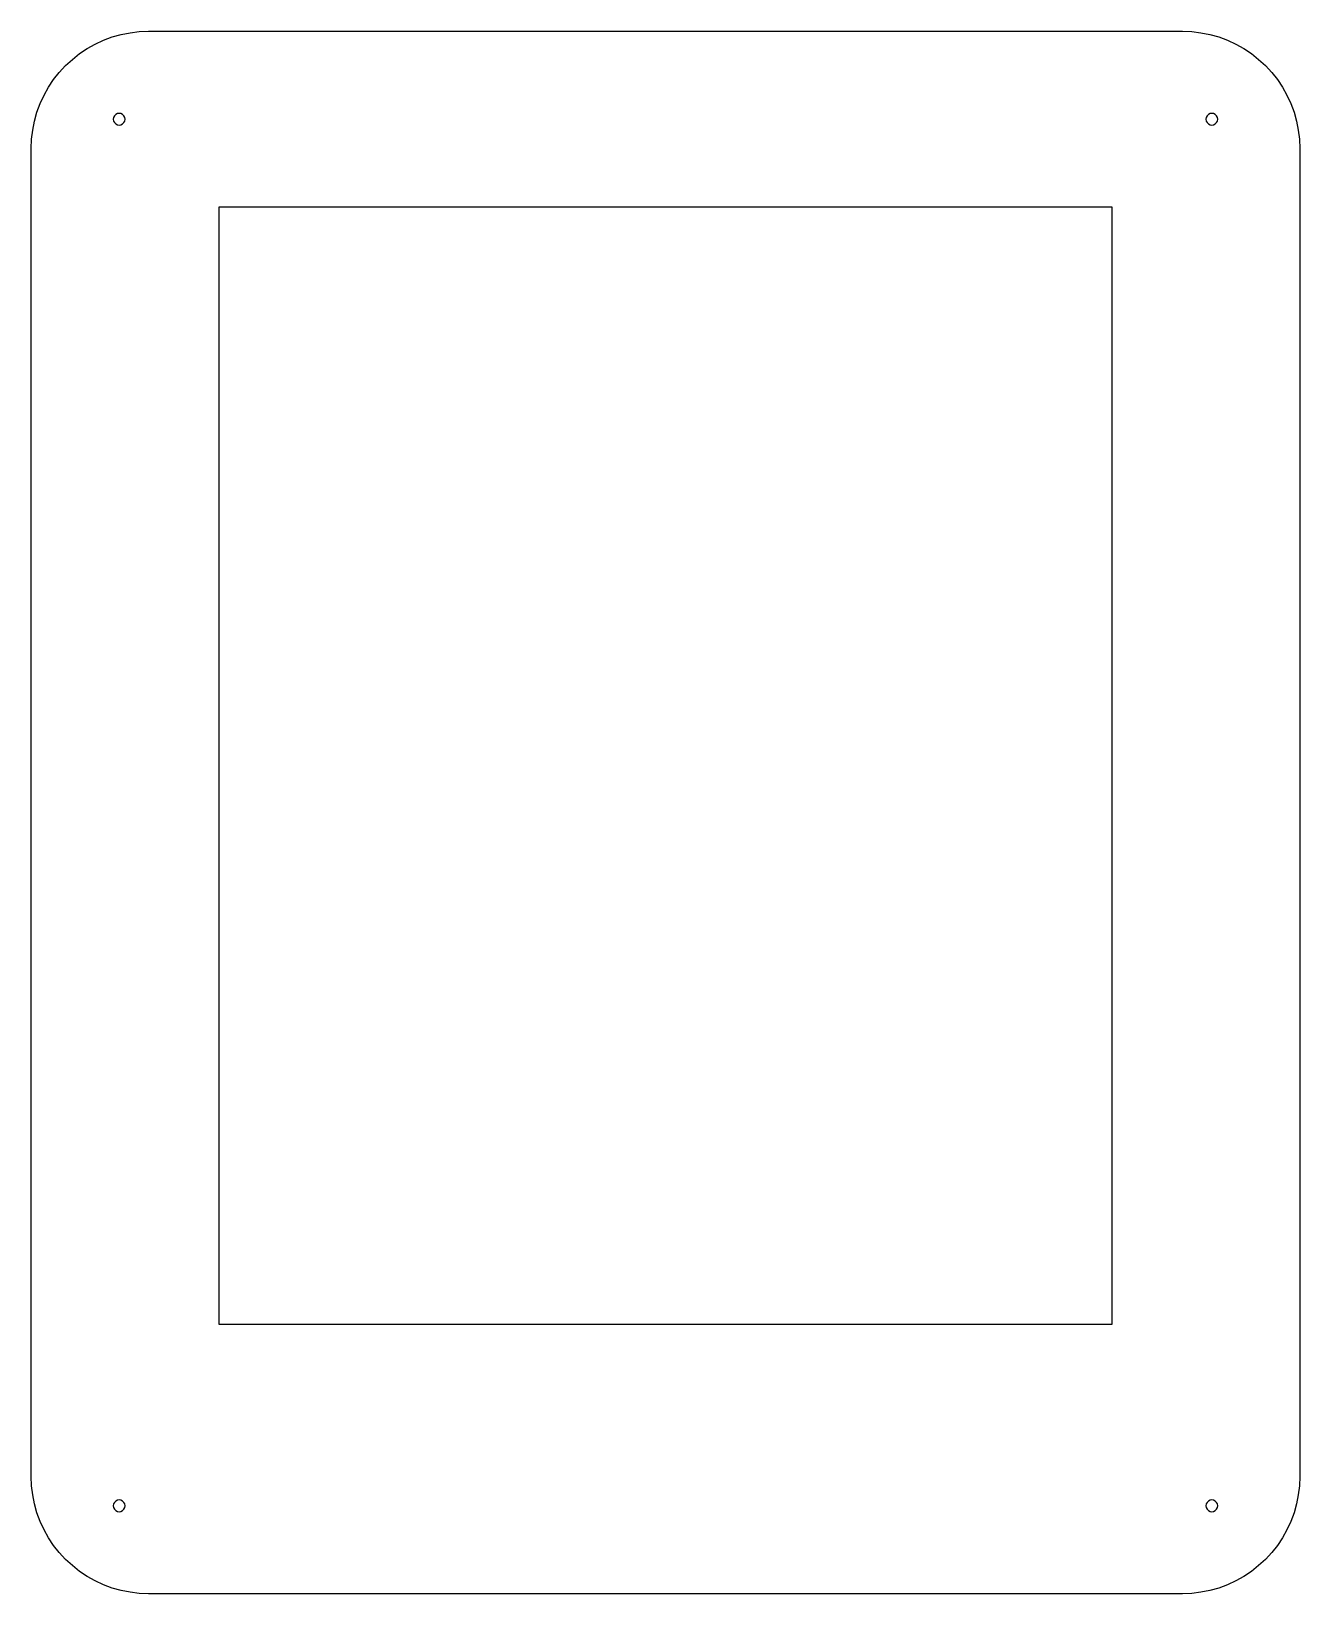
# Model space of a CAD drawing. Extents: x 0 to 108, y 0 to 134.
import ezdxf

# ---------------------------------------------------------------- set-up
doc = ezdxf.new("R2010")
doc.units = 0
doc.layers.get('0').update_dxf_attribs({"linetype": 'CONTINUOUS'})

msp = doc.modelspace()

# ---------------------------------------------------------------- linework, layer by layer
at = {"color": 0}
for p, q in [((7.00458, 133.119), (7.76111, 133.331)), ((7.76111, 133.331), (8.53006, 133.484)), ((8.53006, 133.484), (9.31002, 133.578)), ((9.31002, 133.578), (10.0955, 133.608)), ((10.0955, 133.608), (98.2969, 133.608)), ((98.2969, 133.608), (99.0808, 133.578)), ((99.0808, 133.578), (99.8608, 133.484)), ((99.8608, 133.484), (100.63, 133.331)), ((100.63, 133.331), (101.387, 133.119)), ((4.21816, 131.698), (4.86999, 132.135)), ((4.86999, 132.135), (5.55487, 132.518)), ((5.55487, 132.518), (6.26869, 132.846)), ((6.26869, 132.846), (7.00458, 133.119)), ((101.387, 133.119), (102.122, 132.846)), ((102.122, 132.846), (102.836, 132.518)), ((102.836, 132.518), (103.521, 132.135)), ((103.521, 132.135), (104.174, 131.698)), ((2.49011, 130.102), (3.02341, 130.679)), ((3.02341, 130.679), (3.6008, 131.213)), ((3.6008, 131.213), (4.21816, 131.698)), ((104.174, 131.698), (104.79, 131.213)), ((104.79, 131.213), (105.368, 130.679)), ((105.368, 130.679), (105.901, 130.102)), ((1.56821, 128.833), (2.00504, 129.485)), ((2.00504, 129.485), (2.49011, 130.102)), ((105.901, 130.102), (106.386, 129.485)), ((106.386, 129.485), (106.823, 128.833)), ((0.857141, 127.434), (1.18511, 128.148)), ((1.18511, 128.148), (1.56821, 128.833)), ((106.823, 128.833), (107.206, 128.148)), ((107.206, 128.148), (107.534, 127.434)), ((0.372071, 125.942), (0.584288, 126.698)), ((0.584288, 126.698), (0.857141, 127.434)), ((7.59576, 126.607), (7.44001, 126.584)), ((7.7501, 126.584), (7.59576, 126.607)), ((100.797, 126.607), (100.641, 126.584)), ((100.951, 126.584), (100.797, 126.607)), ((107.534, 127.434), (107.807, 126.698)), ((107.807, 126.698), (108.019, 125.942)), ((0.219108, 125.173), (0.372071, 125.942)), ((7.11895, 126.263), (7.09553, 126.107)), ((7.09553, 126.107), (7.11895, 125.953)), ((7.1906, 126.402), (7.11895, 126.263)), ((7.11895, 125.953), (7.1906, 125.815)), ((7.30084, 126.512), (7.1906, 126.402)), ((7.1906, 125.815), (7.30084, 125.703)), ((7.44001, 126.584), (7.30084, 126.512)), ((7.30084, 125.703), (7.44001, 125.632)), ((7.44001, 125.632), (7.59576, 125.607)), ((7.59576, 125.607), (7.7501, 125.632)), ((7.8879, 126.512), (7.7501, 126.584)), ((7.7501, 125.632), (7.8879, 125.703)), ((7.99952, 126.402), (7.8879, 126.512)), ((7.8879, 125.703), (7.99952, 125.815)), ((8.07117, 126.263), (7.99952, 126.402)), ((7.99952, 125.815), (8.07117, 125.953)), ((8.09597, 126.107), (8.07117, 126.263)), ((8.07117, 125.953), (8.09597, 126.107)), ((100.32, 126.263), (100.296, 126.107)), ((100.296, 126.107), (100.32, 125.953)), ((100.391, 126.402), (100.32, 126.263)), ((100.32, 125.953), (100.391, 125.815)), ((100.503, 126.512), (100.391, 126.402)), ((100.391, 125.815), (100.503, 125.703)), ((100.641, 126.584), (100.503, 126.512)), ((100.503, 125.703), (100.641, 125.632)), ((100.641, 125.632), (100.797, 125.607)), ((100.797, 125.607), (100.951, 125.632)), ((101.09, 126.512), (100.951, 126.584)), ((100.951, 125.632), (101.09, 125.703)), ((101.2, 126.402), (101.09, 126.512)), ((101.09, 125.703), (101.2, 125.815)), ((101.272, 126.263), (101.2, 126.402)), ((101.2, 125.815), (101.272, 125.953)), ((101.297, 126.107), (101.272, 126.263)), ((101.272, 125.953), (101.297, 126.107)), ((108.019, 125.942), (108.172, 125.173)), ((0.095085, 123.607), (0.125402, 124.393)), ((0.125402, 124.393), (0.219108, 125.173)), ((108.172, 125.173), (108.266, 124.393)), ((108.266, 124.393), (108.296, 123.607)), ((0.095085, 10.3573), (0.095085, 123.607)), ((108.296, 123.607), (108.296, 10.356)), ((16.0941, 118.608), (16.0941, 23.3577)), ((92.2969, 118.608), (16.0941, 118.608)), ((92.2969, 23.3564), (92.2969, 118.608)), ((16.0941, 23.3577), (73.2441, 23.3577)), ((73.2441, 23.3577), (73.2441, 23.3564)), ((73.2441, 23.3564), (92.2969, 23.3564)), ((0.125402, 9.57185), (0.095085, 10.3573)), ((0.219108, 8.79189), (0.125402, 9.57185)), ((108.266, 9.57185), (108.172, 8.79189)), ((108.296, 10.356), (108.266, 9.57185)), ((0.372071, 8.02294), (0.219108, 8.79189)), ((0.584288, 7.26641), (0.372071, 8.02294)), ((7.11895, 8.0119), (7.09553, 7.85619)), ((7.1906, 8.14973), (7.11895, 8.0119)), ((7.30084, 8.26135), (7.1906, 8.14973)), ((7.44001, 8.33162), (7.30084, 8.26135)), ((7.59576, 8.35642), (7.44001, 8.33162)), ((7.7501, 8.33162), (7.59576, 8.35642)), ((7.8879, 8.26135), (7.7501, 8.33162)), ((7.99952, 8.14973), (7.8879, 8.26135)), ((8.07117, 8.0119), (7.99952, 8.14973)), ((8.09597, 7.85619), (8.07117, 8.0119)), ((100.32, 8.0119), (100.296, 7.85619)), ((100.391, 8.14973), (100.32, 8.0119)), ((100.503, 8.26135), (100.391, 8.14973)), ((100.641, 8.33162), (100.503, 8.26135)), ((100.797, 8.35642), (100.641, 8.33162)), ((100.951, 8.33162), (100.797, 8.35642)), ((101.09, 8.26135), (100.951, 8.33162)), ((101.2, 8.14973), (101.09, 8.26135)), ((101.272, 8.0119), (101.2, 8.14973)), ((101.297, 7.85619), (101.272, 8.0119)), ((108.019, 8.02294), (107.807, 7.26641)), ((108.172, 8.79189), (108.019, 8.02294)), ((0.857141, 6.53052), (0.584288, 7.26641)), ((7.09553, 7.85619), (7.11895, 7.70184)), ((7.11895, 7.70184), (7.1906, 7.56267)), ((7.1906, 7.56267), (7.30084, 7.45243)), ((7.30084, 7.45243), (7.44001, 7.38078)), ((7.44001, 7.38078), (7.59576, 7.35598)), ((7.59576, 7.35598), (7.7501, 7.38078)), ((7.7501, 7.38078), (7.8879, 7.45243)), ((7.8879, 7.45243), (7.99952, 7.56267)), ((7.99952, 7.56267), (8.07117, 7.70184)), ((8.07117, 7.70184), (8.09597, 7.85619)), ((100.296, 7.85619), (100.32, 7.70184)), ((100.32, 7.70184), (100.391, 7.56267)), ((100.391, 7.56267), (100.503, 7.45243)), ((100.503, 7.45243), (100.641, 7.38078)), ((100.641, 7.38078), (100.797, 7.35598)), ((100.797, 7.35598), (100.951, 7.38078)), ((100.951, 7.38078), (101.09, 7.45243)), ((101.09, 7.45243), (101.2, 7.56267)), ((101.2, 7.56267), (101.272, 7.70184)), ((101.272, 7.70184), (101.297, 7.85619)), ((107.807, 7.26641), (107.534, 6.53052)), ((1.18511, 5.81671), (0.857141, 6.53052)), ((1.56821, 5.13182), (1.18511, 5.81671)), ((107.206, 5.81671), (106.823, 5.13182)), ((107.534, 6.53052), (107.206, 5.81671)), ((2.00504, 4.47862), (1.56821, 5.13182)), ((2.49011, 3.86263), (2.00504, 4.47862)), ((106.386, 4.47862), (105.901, 3.86263)), ((106.823, 5.13182), (106.386, 4.47862)), ((3.02341, 3.28524), (2.49011, 3.86263)), ((3.6008, 2.75194), (3.02341, 3.28524)), ((4.21816, 2.26687), (3.6008, 2.75194)), ((104.79, 2.75194), (104.174, 2.26687)), ((105.368, 3.28524), (104.79, 2.75194)), ((105.901, 3.86263), (105.368, 3.28524)), ((4.86999, 1.83003), (4.21816, 2.26687)), ((5.55487, 1.44694), (4.86999, 1.83003)), ((6.26869, 1.11897), (5.55487, 1.44694)), ((102.836, 1.44694), (102.122, 1.11897)), ((103.521, 1.83003), (102.836, 1.44694)), ((104.174, 2.26687), (103.521, 1.83003)), ((7.00458, 0.846116), (6.26869, 1.11897)), ((7.76111, 0.633899), (7.00458, 0.846116)), ((8.53006, 0.480935), (7.76111, 0.633899)), ((9.31002, 0.38723), (8.53006, 0.480935)), ((10.0955, 0.356912), (9.31002, 0.38723)), ((98.2955, 0.356912), (10.0955, 0.356912)), ((99.0808, 0.38723), (98.2955, 0.356912)), ((99.8608, 0.480935), (99.0808, 0.38723)), ((100.63, 0.633899), (99.8608, 0.480935)), ((101.387, 0.846116), (100.63, 0.633899)), ((102.122, 1.11897), (101.387, 0.846116))]:
    msp.add_line(p, q, dxfattribs=at)

doc.saveas('drawing.dxf')
